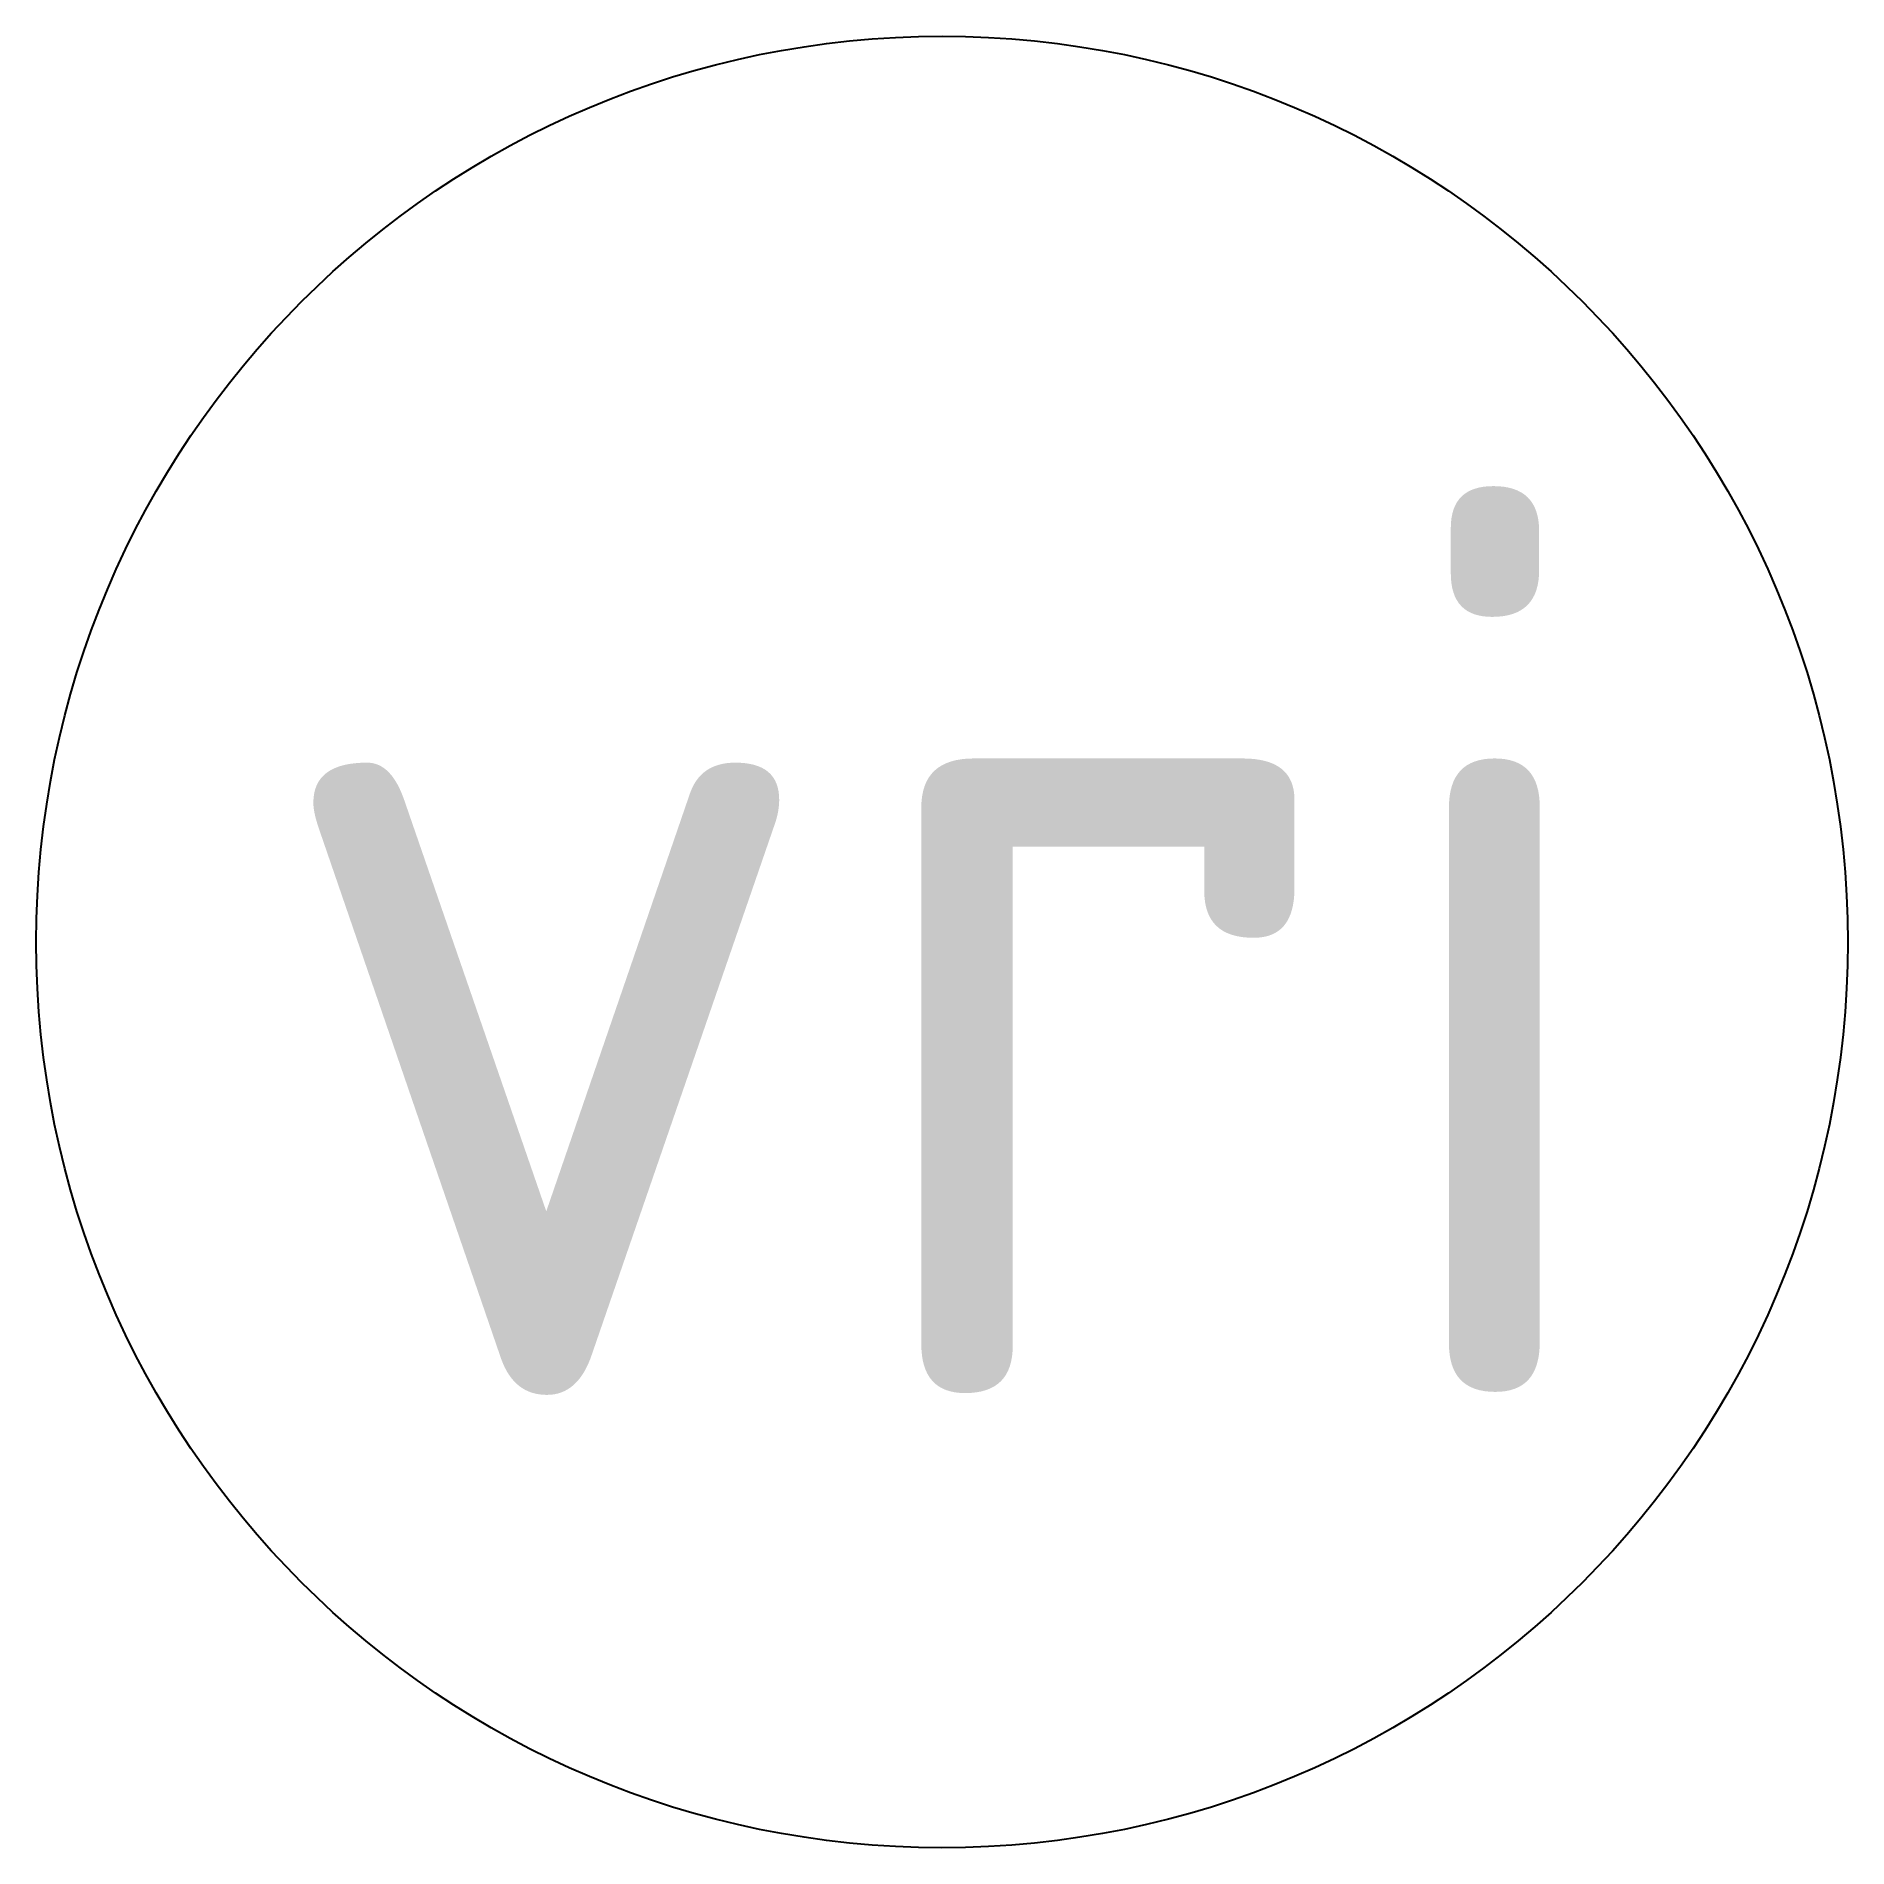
# Model space of a CAD drawing. Header units: metres. Extents: x -1.8 to 1.8, y -1.8 to 1.8.
import ezdxf
from ezdxf.enums import TextEntityAlignment as Align

# ---------------------------------------------------------------- set-up
doc = ezdxf.new("R2010")
doc.units = ezdxf.units.M
doc.styles.add('NLCS-ISO', font='NLCS-ISO.ttf')

msp = doc.modelspace()

# ---------------------------------------------------------------- linework, layer by layer
msp.add_circle((0, 0), 1.8)

# ---------------------------------------------------------------- texts
at = {"style": 'NLCS-ISO'}
msp.add_text('vri', height=1.8, dxfattribs=at).set_placement((0, 0), align=Align.MIDDLE_CENTER)

doc.saveas('drawing.dxf')
